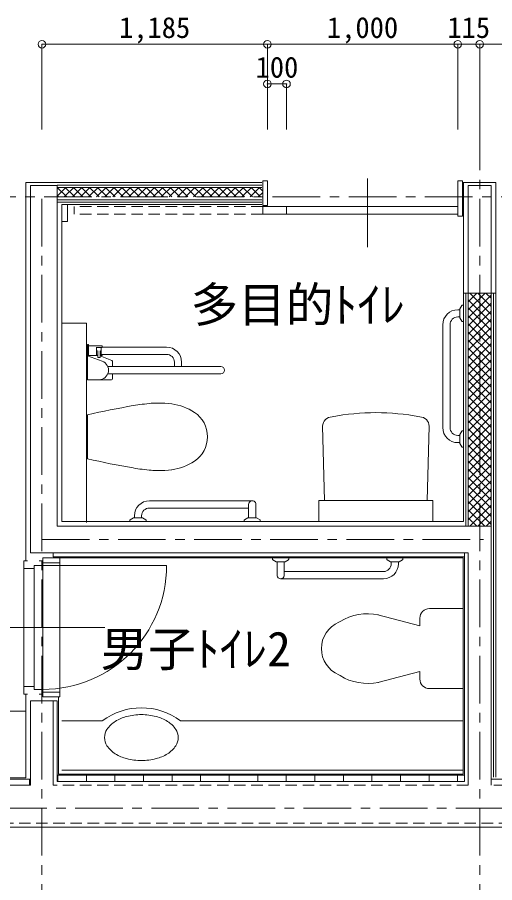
# Model space of a CAD drawing. Units: millimetres at full size, sheet at 1:50. Extents: x -17874 to 19699, y -20565 to 13459.
# Drawn here: x -2247 to 261, y -8786 to -4241 of the extents above; entities that cross this region are included whole.
import ezdxf
from ezdxf.enums import TextEntityAlignment as Align

# ---------------------------------------------------------------- set-up
doc = ezdxf.new("R2010")
doc.units = ezdxf.units.MM
doc.header["$LTSCALE"] = 50
doc.header["$PDMODE"] = 32
doc.header["$PDSIZE"] = 40
doc.linetypes.add('CHAIN1', pattern=[8, 5, -1, 1, -1])
doc.linetypes.add('DASHED1', pattern=[1.8, 1.2, -0.6])
for name, color, linetype, lineweight in [('1-1_表（文字_固定）', 4, 'CHAIN1', 9), ('1-2', 3, 'Continuous', 18), ('1-3', 7, 'Continuous', 13), ('1-4', 4, 'Continuous', 9), ('1-5_建具姿図', 3, 'Continuous', 13), ('1-6', 7, 'Continuous', 13), ('1-8', 134, 'Continuous', 5), ('1-D_寸法', 6, 'Continuous', 9)]:
    doc.layers.add(name, color=color, linetype=linetype, lineweight=lineweight)
doc.styles.add('ＭＳ ゴシック', font='')
doc.styles.get('ＭＳ ゴシック').set_extended_font_data('MS Gothic')

msp = doc.modelspace()

# ---------------------------------------------------------------- linework, layer by layer
at = {"layer": '1-1_表（文字_固定）'}
for p, q in [((181.93, -9444.31), (181.93, -4830.36)), ((-2505.88, -5184.31), (9251.93, -5184.31)), ((-2118.07, -9444.31), (-2118.07, -5184.31)), ((-2118.07, -6984.31), (202.22, -6984.31)), ((-14343.07, -8394.31), (16727.12, -8394.31))]:
    msp.add_line(p, q, dxfattribs=at)
at = {"layer": '1-2', "color": 7, "lineweight": 13}
msp.add_line((181.93, -4382.62), (1981.94, -4382.62), dxfattribs=at)
at = {"layer": '1-2'}
for p, q in [((-2203.07, -5109.31), (-2013.07, -5109.31)), ((-2203.07, -5109.31), (-2203.07, -7095.81)), ((-2013.07, -5109.31), (-963.07, -5109.31)), ((96.93, -6889.31), (96.93, -5109.31)), ((-2013.07, -6889.31), (-2013.07, -5224.31)), ((-2013.07, -5224.31), (-963.07, -5224.31)), ((96.93, -6889.31), (-2013.07, -6889.31)), ((-2203.07, -7795.81), (-2203.07, -8235.81)), ((-2203.07, -8235.81), (-3248.07, -8235.81)), ((-3033.07, -8494.31), (2511.93, -8494.31))]:
    msp.add_line(p, q, dxfattribs=at)
for points in [[(266.93, -8232.81), (266.93, -5109.31), (96.93, -5109.31)], [(-2023.07, -7080.81), (95.43, -7080.81), (95.43, -8215.81)], [(95.43, -8215.81), (-2031.57, -8215.81), (-2031.57, -7810.81)]]:
    msp.add_lwpolyline(points, dxfattribs=at)
at = {"layer": '1-3'}
for p, q in [((-2118.07, -4382.62), (-2118.07, -4830.36)), ((-933.07, -4382.62), (-2118.07, -4382.62)), ((-933.07, -4382.62), (-933.07, -4830.36)), ((-933.07, -4382.62), (-933.07, -4830.36)), ((-933.07, -4382.62), (66.93, -4382.62)), ((66.93, -4382.62), (66.93, -4830.36)), ((66.93, -4382.62), (181.93, -4382.62)), ((181.93, -4382.62), (181.93, -4830.36)), ((-933.07, -4591.05), (-833.07, -4591.05)), ((-833.07, -4591.05), (-833.07, -4830.36)), ((-2178.07, -7054.31), (-2178.07, -5124.31)), ((-2178.07, -5124.31), (-2038.07, -5124.31)), ((-2038.07, -6914.31), (-2038.07, -5124.31)), ((121.93, -5124.31), (241.93, -5124.31)), ((121.93, -5689.31), (121.93, -5124.31)), ((241.93, -6914.31), (241.93, -5124.31)), ((266.93, -5689.31), (121.93, -5689.31)), ((121.93, -6914.31), (-2038.07, -6914.31)), ((121.93, -6914.31), (241.93, -6914.31)), ((-2178.07, -7054.31), (121.93, -7054.31)), ((101.93, -7054.31), (101.93, -8254.31)), ((121.93, -8274.31), (121.93, -7054.31)), ((-2178.07, -8274.31), (-2178.07, -7830.81)), ((-2058.07, -8274.31), (-2058.07, -7830.81)), ((-2178.07, -8274.31), (-3273.07, -8274.31))]:
    msp.add_line(p, q, dxfattribs=at)
at = {"layer": '1-3', "linetype": 'DASHED1'}
for p, q in [((241.93, -8274.31), (241.93, -6914.31)), ((121.93, -8274.31), (-2058.07, -8274.31)), ((2656.93, -8274.31), (241.93, -8274.31)), ((3401.93, -8474.31), (-5873.07, -8474.31))]:
    msp.add_line(p, q, dxfattribs=at)
at = {"layer": '1-3', "color": 2}
for p in [(-2118.07, -4382.62), (-933.07, -4382.62), (66.93, -4382.62), (181.93, -4382.62), (-933.07, -4591.05), (-833.07, -4591.05)]:
    msp.add_point(p, dxfattribs=at)
at = {"layer": '1-4'}
for p, q in [((-408.07, -5449.13), (-408.07, -5087.51)), ((-2113.07, -7080.81), (-2113.07, -7120.81)), ((-2213.07, -7135.81), (-2213.07, -7095.81)), ((-2213.07, -7095.81), (-2193.07, -7095.81)), ((-2158.07, -7135.81), (-2213.07, -7135.81)), ((-2213.07, -7755.81), (-2213.07, -7135.81)), ((-2158.07, -7120.81), (-2158.07, -7135.81)), ((-2113.07, -7120.81), (-2158.07, -7120.81)), ((-2158.07, -7135.81), (-2158.07, -7755.81)), ((-2133.07, -7095.81), (-2113.07, -7095.81)), ((-2113.07, -7770.81), (-2113.07, -7120.81)), ((-1463.07, -7120.81), (-2113.07, -7120.81)), ((-2023.07, -7105.81), (-2023.07, -7785.81)), ((-1788.07, -7445.81), (-2438.07, -7445.81)), ((-2213.07, -7795.81), (-2193.07, -7795.81)), ((-2133.07, -7795.81), (-2113.07, -7795.81))]:
    msp.add_line(p, q, dxfattribs=at)
at = {"layer": '1-4', "color": 7, "lineweight": 13}
for p, q in [((-958.07, -5229.31), (-958.07, -5099.31)), ((-933.07, -5099.31), (-958.07, -5099.31)), ((-933.07, -5099.31), (-933.07, -5229.31)), ((66.93, -5099.31), (91.93, -5099.31)), ((66.93, -5099.31), (66.93, -5286.31)), ((91.93, -5286.31), (91.93, -5099.31)), ((-933.07, -5229.31), (-958.07, -5229.31)), ((-958.07, -5235.31), (66.93, -5235.31)), ((-958.07, -5275.31), (-958.07, -5235.31)), ((-958.07, -5275.31), (66.93, -5275.31)), ((66.93, -5286.31), (91.93, -5286.31)), ((-2178.07, -7830.81), (-2038.07, -7830.81))]:
    msp.add_line(p, q, dxfattribs=at)
at = {"layer": '1-4', "color": 3, "lineweight": 18}
for p, q in [((-2013.07, -5224.31), (-2013.07, -5313.31)), ((-1983.07, -5224.31), (-1983.07, -5313.31)), ((-1928.08, -5224.31), (-1958.08, -5224.31)), ((-2013.07, -5313.31), (-1983.07, -5313.31))]:
    msp.add_line(p, q, dxfattribs=at)
at = {"layer": '1-4', "linetype": 'DASHED1'}
for p, q in [((-1948.07, -5275.31), (-1948.07, -5235.31)), ((-958.07, -5235.31), (-1948.07, -5235.31)), ((-833.07, -5275.31), (-833.07, -5235.31)), ((-958.07, -5275.31), (-1948.07, -5275.31))]:
    msp.add_line(p, q, dxfattribs=at)
at = {"layer": '1-4'}
for points in [[(-2113.07, -7080.81), (-2023.07, -7080.81), (-2023.07, -7105.81), (-2113.07, -7105.81)], [(-2113.07, -7810.81), (-2113.07, -7770.81), (-2158.07, -7770.81), (-2158.07, -7755.81), (-2213.07, -7755.81), (-2213.07, -7795.81)], [(-2113.07, -7810.81), (-2023.07, -7810.81), (-2023.07, -7785.81), (-2113.07, -7785.81)]]:
    msp.add_lwpolyline(points, dxfattribs=at)
msp.add_arc((-2113.07, -7120.81), 650, 270, 0, dxfattribs=at)
at = {"layer": '1-6'}
msp.add_line((181.93, -4382.62), (181.93, -4830.36), dxfattribs=at)
at = {"layer": '1-6', "color": 2}
msp.add_point((181.93, -4382.62), dxfattribs=at)
at = {"layer": '1-8', "color": 4, "lineweight": 9}
for p, q in [((-2038.07, -5121.81), (-963.07, -5121.81)), ((-2038.07, -5134.31), (-963.07, -5134.31)), ((96.93, -5226.81), (96.93, -5106.81)), ((-2038.07, -5199.31), (-963.07, -5199.31)), ((-2038.07, -5211.81), (-963.07, -5211.81)), ((121.93, -5689.31), (97.77, -5689.31)), ((109.43, -6914.31), (109.43, -5689.31)), ((121.93, -5689.31), (121.93, -6914.31)), ((241.93, -8232.81), (241.93, -5689.31)), ((254.43, -8232.81), (254.43, -5689.31)), ((-2058.07, -7074.31), (-2058.07, -7054.31)), ((-2058.07, -7074.31), (101.93, -7074.31)), ((-2038.07, -8254.31), (-2038.07, -7830.81)), ((101.93, -8222.31), (-2038.07, -8222.31)), ((-2034.14, -8254.31), (-2034.14, -8222.31)), ((-2012.9, -8195.81), (95.43, -8195.81)), ((-1884.14, -8254.31), (-1884.14, -8222.31)), ((-1734.14, -8254.31), (-1734.14, -8222.31)), ((-1584.14, -8254.31), (-1584.14, -8222.31)), ((-1434.14, -8254.31), (-1434.14, -8222.31)), ((-1284.14, -8254.31), (-1284.14, -8222.31)), ((-1134.14, -8254.31), (-1134.14, -8222.31)), ((-984.14, -8254.31), (-984.14, -8222.31)), ((-834.14, -8254.31), (-834.14, -8222.31)), ((-684.14, -8254.31), (-684.14, -8222.31)), ((-534.14, -8254.31), (-534.14, -8222.31)), ((-384.14, -8254.31), (-384.14, -8222.31)), ((-234.14, -8254.31), (-234.14, -8222.31)), ((-84.14, -8254.31), (-84.14, -8222.31)), ((65.86, -8254.31), (65.86, -8222.31)), ((-2178.07, -8242.31), (-3273.07, -8242.31)), ((-2184.14, -8274.31), (-2184.14, -8242.31)), ((101.93, -8254.31), (-2038.07, -8254.31)), ((2656.93, -8242.31), (241.93, -8242.31))]:
    msp.add_line(p, q, dxfattribs=at)
at = {"layer": '1-8'}
for p, q in [((-2038.07, -5179.62), (-1992.76, -5134.31)), ((-2038.07, -5137.19), (-2035.19, -5134.31)), ((-2037.75, -5134.31), (-1987.75, -5184.31)), ((-2000.33, -5184.31), (-1950.33, -5134.31)), ((-1995.32, -5134.31), (-1945.32, -5184.31)), ((-1957.91, -5184.31), (-1907.91, -5134.31)), ((-1952.89, -5134.31), (-1902.89, -5184.31)), ((-1915.48, -5184.31), (-1865.48, -5134.31)), ((-1910.47, -5134.31), (-1860.47, -5184.31)), ((-1873.06, -5184.31), (-1823.06, -5134.31)), ((-1868.04, -5134.31), (-1818.04, -5184.31)), ((-1830.63, -5184.31), (-1780.63, -5134.31)), ((-1825.62, -5134.31), (-1775.62, -5184.31)), ((-1788.2, -5184.31), (-1738.2, -5134.31)), ((-1783.19, -5134.31), (-1733.19, -5184.31)), ((-1745.78, -5184.31), (-1695.78, -5134.31)), ((-1740.76, -5134.31), (-1690.76, -5184.31)), ((-1703.35, -5184.31), (-1653.35, -5134.31)), ((-1698.34, -5134.31), (-1648.34, -5184.31)), ((-1660.92, -5184.31), (-1610.92, -5134.31)), ((-1655.91, -5134.31), (-1605.91, -5184.31)), ((-1618.5, -5184.31), (-1568.5, -5134.31)), ((-1613.48, -5134.31), (-1563.48, -5184.31)), ((-1576.07, -5184.31), (-1526.07, -5134.31)), ((-1571.06, -5134.31), (-1521.06, -5184.31)), ((-1533.64, -5184.31), (-1483.64, -5134.31)), ((-1528.63, -5134.31), (-1478.63, -5184.31)), ((-1491.22, -5184.31), (-1441.22, -5134.31)), ((-1486.2, -5134.31), (-1436.2, -5184.31)), ((-1448.79, -5184.31), (-1398.79, -5134.31)), ((-1443.78, -5134.31), (-1393.78, -5184.31)), ((-1406.37, -5184.31), (-1356.37, -5134.31)), ((-1401.35, -5134.31), (-1351.35, -5184.31)), ((-1363.94, -5184.31), (-1313.94, -5134.31)), ((-1358.92, -5134.31), (-1308.92, -5184.31)), ((-1321.51, -5184.31), (-1271.51, -5134.31)), ((-1316.5, -5134.31), (-1266.5, -5184.31)), ((-1279.09, -5184.31), (-1229.09, -5134.31)), ((-1274.07, -5134.31), (-1224.07, -5184.31)), ((-1236.66, -5184.31), (-1186.66, -5134.31)), ((-1231.65, -5134.31), (-1181.65, -5184.31)), ((-1194.23, -5184.31), (-1144.23, -5134.31)), ((-1189.22, -5134.31), (-1139.22, -5184.31)), ((-1151.81, -5184.31), (-1101.81, -5134.31)), ((-1146.79, -5134.31), (-1096.79, -5184.31)), ((-1109.38, -5184.31), (-1059.38, -5134.31)), ((-1104.37, -5134.31), (-1054.37, -5184.31)), ((-1066.95, -5184.31), (-1016.95, -5134.31)), ((-1061.94, -5134.31), (-1011.94, -5184.31)), ((-1024.53, -5184.31), (-974.53, -5134.31)), ((-1019.51, -5134.31), (-969.51, -5184.31)), ((-977.09, -5134.31), (-958.07, -5153.32)), ((-2038.07, -5176.41), (-2030.17, -5184.31)), ((-982.1, -5184.31), (-958.07, -5160.28)), ((121.93, -5777.34), (209.96, -5689.31)), ((121.93, -5734.91), (167.53, -5689.31)), ((121.93, -5692.48), (125.1, -5689.31)), ((121.93, -5819.76), (241.93, -5699.76)), ((121.93, -5724.2), (241.93, -5844.2)), ((129.46, -5689.31), (241.93, -5801.78)), ((171.88, -5689.31), (241.93, -5759.35)), ((214.31, -5689.31), (241.93, -5716.92)), ((121.93, -5862.19), (241.93, -5742.19)), ((121.93, -5766.63), (241.93, -5886.63)), ((121.93, -5904.62), (241.93, -5784.62)), ((121.93, -5809.06), (241.93, -5929.06)), ((121.93, -5947.04), (241.93, -5827.04)), ((121.93, -5851.48), (241.93, -5971.48)), ((121.93, -5989.47), (241.93, -5869.47)), ((121.93, -5893.91), (241.93, -6013.91)), ((121.93, -6031.9), (241.93, -5911.9)), ((121.93, -5936.34), (241.93, -6056.34)), ((121.93, -6074.32), (241.93, -5954.32)), ((121.93, -5978.76), (241.93, -6098.76)), ((121.93, -6116.75), (241.93, -5996.75)), ((121.93, -6021.19), (241.93, -6141.19)), ((121.93, -6159.18), (241.93, -6039.18)), ((121.93, -6063.61), (241.93, -6183.61)), ((121.93, -6201.6), (241.93, -6081.6)), ((121.93, -6106.04), (241.93, -6226.04)), ((121.93, -6244.03), (241.93, -6124.03)), ((121.93, -6148.47), (241.93, -6268.47)), ((121.93, -6286.45), (241.93, -6166.45)), ((121.93, -6190.89), (241.93, -6310.89)), ((121.93, -6328.88), (241.93, -6208.88)), ((121.93, -6233.32), (241.93, -6353.32)), ((121.93, -6371.31), (241.93, -6251.31)), ((121.93, -6275.75), (241.93, -6395.75)), ((121.93, -6413.73), (241.93, -6293.73)), ((121.93, -6318.17), (241.93, -6438.17)), ((121.93, -6456.16), (241.93, -6336.16)), ((121.93, -6360.6), (241.93, -6480.6)), ((121.93, -6498.59), (241.93, -6378.59)), ((121.93, -6403.03), (241.93, -6523.03)), ((121.93, -6541.01), (241.93, -6421.01)), ((121.93, -6445.45), (241.93, -6565.45)), ((121.93, -6583.44), (241.93, -6463.44)), ((121.93, -6487.88), (241.93, -6607.88)), ((121.93, -6625.87), (241.93, -6505.87)), ((121.93, -6530.31), (241.93, -6650.31)), ((121.93, -6668.29), (241.93, -6548.29)), ((121.93, -6572.73), (241.93, -6692.73)), ((121.93, -6710.72), (241.93, -6590.72)), ((121.93, -6615.16), (241.93, -6735.16)), ((121.93, -6753.14), (241.93, -6633.14)), ((121.93, -6657.58), (241.93, -6777.58)), ((121.93, -6795.57), (241.93, -6675.57)), ((121.93, -6700.01), (241.93, -6820.01)), ((121.93, -6838), (241.93, -6718)), ((121.93, -6742.44), (241.93, -6862.44)), ((121.93, -6880.42), (241.93, -6760.42)), ((121.93, -6784.86), (241.93, -6904.86)), ((130.47, -6914.31), (241.93, -6802.85)), ((121.93, -6827.29), (208.94, -6914.31)), ((172.89, -6914.31), (241.93, -6845.28)), ((121.93, -6869.72), (166.52, -6914.31)), ((215.32, -6914.31), (241.93, -6887.7)), ((121.93, -6912.14), (124.09, -6914.31))]:
    msp.add_line(p, q, dxfattribs=at)
at = {"layer": '1-D_寸法'}
for p, q in [((87.56, -5754.99), (77.2, -5773.03)), ((90.17, -5753.5), (96.93, -5753.5)), ((96.93, -5753.5), (96.93, -5838.5)), ((66.93, -5777), (76.93, -5777)), ((66.93, -5815), (76.93, -5815)), ((76.93, -5774.03), (76.93, -5817.96)), ((-2013.07, -5846.62), (-1883.07, -5846.62)), ((-1883.07, -5846.62), (-1883.07, -6894.31)), ((-12.07, -6396), (-12.07, -5856)), ((25.93, -6396), (25.93, -5856)), ((87.56, -5837), (77.2, -5818.97)), ((90.17, -5838.5), (96.93, -5838.5)), ((-1878.07, -5959.31), (-1873.07, -5959.31)), ((-1873.07, -5959.31), (-1873.07, -6021.12)), ((-1873.07, -5967.31), (-1803.07, -5967.31)), ((-1832.07, -6015.35), (-1832.07, -5973.78)), ((-1832.07, -5975.26), (-1803.07, -5975.26)), ((-1823.57, -6027.25), (-1823.57, -5994)), ((-1811.57, -6027.25), (-1811.57, -5994)), ((-1806.07, -6013.12), (-1806.07, -5975.26)), ((-1802.07, -5974.26), (-1802.07, -5968.31)), ((-1802.07, -5973.31), (-1463.07, -5973.31)), ((-1801, -6047.31), (-1878.07, -6019.31)), ((-1873.07, -6017.31), (-1823.57, -6017.31)), ((-1832.07, -6015.35), (-1823.57, -6015.35)), ((-1822.57, -6028.25), (-1812.57, -6028.25)), ((-1811.57, -6015.35), (-1803.07, -6015.35)), ((-1811.57, -6017.31), (-1803.07, -6017.31)), ((-1811.57, -6018.42), (-1751.19, -6043.04)), ((-1806.07, -6011.31), (-1463.07, -6011.31)), ((-1771.83, -6075.31), (-1178.07, -6075.31)), ((-1748.07, -6047.67), (-1748.07, -6075.31)), ((-1422.07, -6052.31), (-1422.07, -6075.31)), ((-1384.07, -6052.31), (-1384.07, -6075.31)), ((-1771.83, -6113.31), (-1178.07, -6113.31)), ((-1748.07, -6113.31), (-1748.07, -6139.31)), ((-1878.07, -6329.31), (-1878.07, -6559.31)), ((-643.48, -6389.31), (-633.48, -6779.31)), ((-83.48, -6389.31), (-93.48, -6779.31)), ((66.93, -6437), (76.93, -6437)), ((76.93, -6477.96), (76.93, -6434.03)), ((87.56, -6414.99), (77.2, -6433.03)), ((90.17, -6413.5), (96.93, -6413.5)), ((96.93, -6498.5), (96.93, -6413.5)), ((66.93, -6475), (76.93, -6475)), ((87.56, -6497), (77.2, -6478.97)), ((90.17, -6498.5), (96.93, -6498.5)), ((-1553.07, -6780.31), (-1013.08, -6780.31)), ((-1032.08, -6799.31), (-1032.08, -6869.31)), ((-994.08, -6799.31), (-994.08, -6869.31)), ((-663.48, -6779.31), (-663.48, -6889.31)), ((-63.48, -6779.31), (-663.48, -6779.31)), ((-63.48, -6779.31), (-63.48, -6889.31)), ((-1632.07, -6859.31), (-1632.07, -6869.31)), ((-1594.08, -6859.31), (-1594.08, -6869.31)), ((-1553.07, -6818.31), (-1032.08, -6818.31)), ((-1655.57, -6882.55), (-1655.57, -6889.31)), ((-1655.57, -6889.31), (-1570.57, -6889.31)), ((-1654.08, -6879.94), (-1636.05, -6869.58)), ((-1635.04, -6869.31), (-1591.11, -6869.31)), ((-1572.07, -6879.94), (-1590.1, -6869.58)), ((-1570.57, -6882.55), (-1570.57, -6889.31)), ((-1055.58, -6882.55), (-1055.58, -6889.31)), ((-1055.58, -6889.31), (-970.58, -6889.31)), ((-1054.08, -6879.94), (-1036.04, -6869.57)), ((-1035.05, -6869.31), (-991.11, -6869.31)), ((-972.08, -6879.95), (-990.11, -6869.58)), ((-970.58, -6882.55), (-970.58, -6889.31)), ((-906.35, -7087.57), (-906.35, -7080.81)), ((-821.35, -7080.81), (-906.35, -7080.81)), ((-904.85, -7090.17), (-886.82, -7100.54)), ((-822.85, -7090.18), (-840.89, -7100.55)), ((-821.35, -7087.57), (-821.35, -7080.81)), ((-306.35, -7087.57), (-306.35, -7080.81)), ((-221.35, -7080.81), (-306.35, -7080.81)), ((-304.85, -7090.18), (-286.82, -7100.54)), ((-222.85, -7090.18), (-240.88, -7100.54)), ((-221.35, -7087.57), (-221.35, -7080.81)), ((-841.88, -7100.81), (-885.82, -7100.81)), ((-882.85, -7170.81), (-882.85, -7100.81)), ((-844.85, -7170.81), (-844.85, -7100.81)), ((-241.89, -7100.81), (-285.82, -7100.81)), ((-282.85, -7110.81), (-282.85, -7100.81)), ((-244.85, -7110.81), (-244.85, -7100.81)), ((-323.85, -7151.81), (-844.85, -7151.81)), ((-323.85, -7189.81), (-863.85, -7189.81)), ((-353.74, -7378.65), (-132.57, -7436.65)), ((-132.57, -7396.65), (-132.57, -7436.65)), ((-551.93, -7414.59), (-558.46, -7418.69)), ((-353.74, -7734.65), (-132.57, -7676.65)), ((-132.57, -7716.65), (-132.57, -7676.65)), ((-551.93, -7698.71), (-558.46, -7694.61)), ((-82.57, -7766.65), (95.43, -7766.65)), ((-2203.07, -7885.81), (-3248.07, -7885.81)), ((-1800.64, -7935.81), (-2012.9, -7935.81)), ((95.43, -7935.81), (-1390.16, -7935.81))]:
    msp.add_line(p, q, dxfattribs=at)
for points in [[(-1878.07, -5959.31), (-1878.07, -6144.31), (-1753.07, -6144.31)], [(-82.57, -7346.65), (95.43, -7346.65), (95.43, -7766.65)]]:
    msp.add_lwpolyline(points, dxfattribs=at)
for centre, radius, start, end in [((90.17, -5756.5), 3, 90, 150.101), ((66.93, -5856), 79, 90, 180), ((66.93, -5856), 41, 90, 180), ((78.93, -5774.03), 2, 150.1, 180), ((78.93, -5817.96), 2, 180, 209.9), ((90.17, -5835.5), 3, 209.899, 270), ((-1825.57, -5994), 2, 0, 90), ((-1809.57, -5994), 2, 90, 180), ((-1803.07, -5968.31), 1, 0, 90), ((-1803.07, -5974.26), 1, 270, 0), ((-1463.07, -6052.31), 79, 0, 90), ((-1822.57, -6027.25), 1, 180, 270), ((-1812.57, -6027.25), 1, 270, 0), ((-1803.07, -6016.35), 1, 0, 90), ((-1803.07, -6016.31), 1, 270, 0), ((-1753.07, -6047.67), 5, 360, 67.82), ((-1463.07, -6052.31), 41, 0, 90), ((-1818.07, -6094.31), 50, 270, 69.908), ((-1178.07, -6094.31), 19, 270, 90), ((-1753.07, -6139.31), 5, 270, 0), ((-1437.53, -7463.69), 1200, 95.0582, 99.6397), ((-1508.06, -6666.81), 400, 90.0001, 95.0582), ((-1508.06, -6826.81), 560, 82.5187, 90), ((-1471.96, -6549.14), 280, 56.3095, 82.4464), ((-1002.16, -10026.98), 3800, 99.6397, 103.327), ((-1402.07, -6444.31), 154, 303.691, 56.3094), ((-363.48, -7540.35), 1222.86, 79.15907, 100.84093), ((-593.48, -6389.31), 50, 90, 180), ((-133.48, -6389.31), 50, 0, 90), ((66.93, -6396), 79, 180, 270), ((66.93, -6396), 41, 180, 270), ((78.93, -6434.03), 2, 150.1, 180), ((90.17, -6416.5), 3, 90, 150.101), ((78.93, -6477.96), 2, 180, 209.9), ((90.17, -6495.5), 3, 209.899, 270), ((-1002.16, -2861.64), 3800, 256.673, 260.36), ((-1471.96, -6339.47), 280, 277.265, 303.69), ((-1437.53, -5424.92), 1200, 260.36, 264.942), ((-1508.06, -6221.81), 400, 264.942, 270), ((-1508.06, -6061.81), 560, 270, 277.481), ((-1553.07, -6859.31), 79, 90, 180), ((-1013.08, -6799.31), 19, 0, 180.00037), ((-1553.07, -6859.31), 41, 90, 180), ((-1652.57, -6882.55), 3, 119.899, 180), ((-1635.04, -6871.31), 2, 90, 119.9), ((-1591.11, -6871.31), 2, 60.1, 90), ((-1573.57, -6882.55), 3, 0, 60.101), ((-1052.58, -6882.55), 3, 119.898, 180), ((-1035.05, -6871.31), 2, 90, 119.9), ((-991.11, -6871.31), 2, 60.1, 90), ((-973.58, -6882.55), 3, 0, 60.102), ((-903.35, -7087.57), 3, 180, 240.102), ((-824.35, -7087.57), 3, 299.898, 0), ((-303.35, -7087.57), 3, 180, 240.101), ((-224.35, -7087.57), 3, 299.899, 0), ((-885.82, -7098.81), 2, 240.1, 270), ((-841.88, -7098.81), 2, 270, 299.9), ((-323.85, -7110.81), 79, 270, 0), ((-323.85, -7110.81), 41, 270, 0), ((-285.82, -7098.81), 2, 240.1, 270), ((-241.89, -7098.81), 2, 270, 299.9), ((-863.85, -7170.81), 19, 180, 0.00037), ((-82.57, -7396.65), 50, 90, 180), ((-406.22, -7653.69), 280, 78.53223, 121.3593), ((-499.57, -7556.65), 150, 113.11478, 180), ((-499.57, -7556.65), 150, 180, 246.88522), ((-406.22, -7459.61), 280, 238.6407, 281.46777), ((-82.57, -7716.65), 50, 180, 270), ((-1595.4, -8211.54), 343.73, 53.33798, 126.66202), ((-1595.4, -8213.77), 310.23, 90, 104.45461), ((-1595.4, -8213.77), 310.23, 75.54539, 90), ((-1656.26, -8061.17), 144.07, 121.89475, 146.35235), ((-1619.52, -8120.22), 213.62, 104.45461, 121.89475), ((-1571.29, -8120.22), 213.62, 58.10525, 75.54539), ((-1534.54, -8061.17), 144.07, 33.64765, 58.10525), ((-1711.96, -8024.1), 77.16, 146.35235, 180), ((-1478.84, -8024.1), 77.16, 0, 33.64765), ((-1711.96, -8024.1), 77.16, 180, 213.64765), ((-1478.84, -8024.1), 77.16, 326.35235, 0), ((-1656.26, -7987.02), 144.07, 213.64765, 238.10525), ((-1534.54, -7987.02), 144.07, 301.89475, 326.35235), ((-1619.52, -7927.98), 213.62, 238.10525, 255.54539), ((-1595.4, -7834.43), 310.23, 255.54539, 270), ((-1595.4, -7834.43), 310.23, 270, 284.45461), ((-1571.29, -7927.98), 213.62, 284.45461, 301.89475)]:
    msp.add_arc(centre, radius, start, end, dxfattribs=at)

# ---------------------------------------------------------------- texts
at = {"layer": '1-3', "style": 'ＭＳ ゴシック'}
for s, p in [('1,185', (-1713.07, -4382.62)), ('1,000', (-620.57, -4382.62)), ('115', (11.93, -4382.62)), ('100', (-995.57, -4591.05))]:
    msp.add_text(s, height=110, dxfattribs=at).set_placement(p, align=Align.BOTTOM_LEFT)
at = {"layer": '1-5_建具姿図', "style": 'ＭＳ ゴシック'}
for s, p in [('多目的ﾄｲﾚ', (-1336.4, -5896.8)), ('男子ﾄｲﾚ2', (-1810.15, -7704.9))]:
    msp.add_text(s, height=183.3, dxfattribs=at).set_placement(p, align=Align.BOTTOM_LEFT)

doc.saveas('drawing.dxf')
